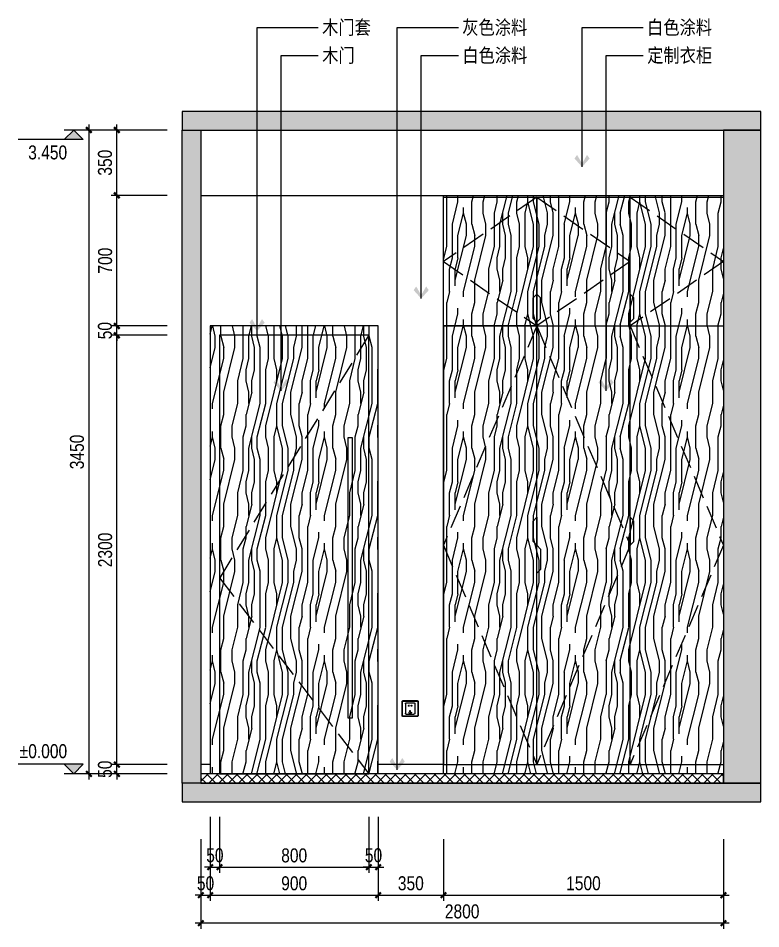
# Model space of a CAD drawing. Extents: x 468514 to 728049, y -74127 to 69080.
# Drawn here: x 578954 to 582933, y 845 to 5724 of the extents above; entities that cross this region are included whole.
import ezdxf
from ezdxf.enums import TextEntityAlignment as Align

# ---------------------------------------------------------------- set-up
doc = ezdxf.new("R2010")
doc.units = 0
doc.header["$LTSCALE"] = 500
doc.header["$MEASUREMENT"] = 0
doc.linetypes.add('DASH', pattern=[0.35, 0.25, -0.1])
doc.layers.get('Defpoints').update_dxf_attribs({"color": 229})
for name, color, linetype in [('E 立面填充', 250, 'Continuous'), ('E 立面墙体', 245, 'Continuous'), ('E 立面家具、洁具', 153, 'Continuous'), ('E 立面材料分格线', 8, 'Continuous'), ('E 立面材料类别线', 154, 'Continuous'), ('E 立面标注尺寸', 9, 'Continuous'), ('E 立面装饰完成线', 225, 'Continuous'), ('E 立面门', 107, 'Continuous')]:
    doc.layers.add(name, color=color, linetype=linetype)
doc.styles.add('PDC DIM', font='PMingLiU-ExtB.ttf', dxfattribs={"width": 0.85})
doc.styles.add('Xref-标准套房C$0$黑体', font='simhei.ttf')
doc.dimstyles.new('PDC-A2', dxfattribs={"dimscale": 0, "dimtxt": 2.5, "dimasz": 1, "dimexe": 1, "dimexo": 1, "dimgap": 0.7, "dimtad": 1, "dimdec": 0, "dimtxsty": 'PDC DIM', "dimblk": 'ARCHTICK', "dimcen": 1, "dimdle": 1, "dimclrd": 8, "dimclre": 8, "dimclrt": 9, "dimadec": 0, "dimazin": 0, "dimtfac": 1, "dimtdec": 0, "dimtix": 1, "dimtmove": 2, "dimatfit": 3, "dimldrblk": 'PDC A2 T R', "dimfxl": 10, "dimfxlon": 1, "dimarcsym": 0})

# ---------------------------------------------------------------- blocks, each defined once
blk = doc.blocks.new('ffffaasd')
at = {"linetype": 'DASH', "lineweight": -2, "ltscale": 20}
for p, q in [((69855.2, 418079.7), (69855.2, 418028.7)), ((69901.2, 418084.7), (69860.2, 418084.7)), ((69906.2, 418079.7), (69906.2, 418028.7)), ((69901.2, 418023.7), (69860.2, 418023.7))]:
    blk.add_line(p, q, dxfattribs=at)
for points in [[(69843.2, 418011.7), (69918.2, 418011.7, 0.414214), (69923.2, 418016.7), (69923.2, 418091.7, 0.414214), (69918.2, 418096.7), (69843.2, 418096.7, 0.414214), (69838.2, 418091.7), (69838.2, 418016.7, 0.414214)], [(69843.2, 418013.7), (69918.2, 418013.7, 0.414214), (69921.2, 418016.7), (69921.2, 418091.7, 0.414214), (69918.2, 418094.7), (69843.2, 418094.7, 0.414214), (69840.2, 418091.7), (69840.2, 418016.7, 0.414214)]]:
    blk.add_lwpolyline(points, format="xyb", close=True, dxfattribs=at)
for points in [[(69873.7, 418066.6), (69875.7, 418066.6), (69875.7, 418071.6), (69873.7, 418071.6)], [(69887.7, 418066.6), (69885.7, 418066.6), (69885.7, 418071.6), (69887.7, 418071.6)]]:
    blk.add_lwpolyline(points, dxfattribs=at)
for points in [[(69875.8, 418028.1), (69877.7, 418028.6), (69876.2, 418034.4), (69874.2, 418033.9)], [(69879.7, 418037.6), (69881.7, 418037.6), (69881.7, 418043.6), (69879.7, 418043.6)], [(69885.6, 418028.1), (69883.7, 418028.6), (69885.2, 418034.4), (69887.2, 418033.9)]]:
    blk.add_lwpolyline(points, close=True, dxfattribs=at)
for centre, radius, start, end in [((69860.2, 418079.7), 5, 90, 180), ((69873.9, 418069.1), 2.51, 93.6471, 266.3529), ((69887.5, 418069.1), 2.51, 273.6471, 86.3529), ((69901.2, 418079.7), 5, 0, 90), ((69860.2, 418028.7), 5, 180, 270), ((69901.2, 418028.7), 5, 270, 0)]:
    blk.add_arc(centre, radius, start, end, dxfattribs=at)
blk = doc.blocks.new('d34')
at = {"linetype": 'ByBlock', "lineweight": -2}
blk.add_blockref('ffffaasd', (0, 0), dxfattribs=at)
blk = doc.blocks.new('_ArchTick')
at = {"color": 0, "linetype": 'ByBlock', "const_width": 0.4}
blk.add_lwpolyline([(-0.5, -0.5), (0.5, 0.5)], dxfattribs=at)
blk = doc.blocks.new('*D1780')
at = {"layer": 'Defpoints', "color": 0, "transparency": 16777216}
for p in [(579482.9, 1725), (579782.9, 1725), (579782.9, 1675)]:
    blk.add_point(p, dxfattribs=at)
at = {"layer": 'E 立面标注尺寸', "color": 8, "lineweight": -2, "transparency": 16777216}
for p, q in [((579752.9, 1725), (579452.9, 1725)), ((579482.9, 1725), (579482.9, 1755)), ((579482.9, 1675), (579482.9, 1725)), ((579752.9, 1675), (579452.9, 1675)), ((579482.9, 1675), (579482.9, 1645))]:
    blk.add_line(p, q, dxfattribs=at)
at = {"layer": 'E 立面标注尺寸', "color": 8, "lineweight": -2, "transparency": 16777216, "xscale": 30.00000447440561, "yscale": 30.00000447440561, "zscale": 30.00000447440561}
for p, rotation in [((579482.9, 1725), 270), ((579482.9, 1675), 90)]:
    blk.add_blockref('_ArchTick', p, dxfattribs=dict(at, rotation=rotation))
at = {"layer": 'E 立面标注尺寸', "color": 9, "transparency": 16777216, "insert": (579419.4, 1700), "char_height": 75, "attachment_point": 5, "rotation": 90, "style": 'PDC DIM'}
blk.add_mtext('50', dxfattribs=at)
blk = doc.blocks.new('PDC A2 T R')
at = {"color": 0, "linetype": 'ByBlock'}
blk.add_line((0, 0), (-2, 0), dxfattribs=at)
for points in [[(-2.15, 0.89), (-1.49, 1.35), (-0.6, 0), (0, 0)], [(-2.15, -0.89), (-1.49, -1.35), (-0.6, 0), (0, 0)]]:
    blk.add_solid(points, dxfattribs=at)
blk = doc.blocks.new('*D1781')
at = {"layer": 'Defpoints', "color": 0, "transparency": 16777216}
for p in [(579482.9, 4025), (579782.9, 4025), (579782.9, 1725)]:
    blk.add_point(p, dxfattribs=at)
at = {"layer": 'E 立面标注尺寸', "color": 8, "lineweight": -2, "transparency": 16777216}
for p, q in [((579482.9, 1695), (579482.9, 4055)), ((579752.9, 4025), (579452.9, 4025)), ((579752.9, 1725), (579452.9, 1725))]:
    blk.add_line(p, q, dxfattribs=at)
at = {"layer": 'E 立面标注尺寸', "color": 8, "lineweight": -2, "transparency": 16777216, "xscale": 30.00000447440561, "yscale": 30.00000447440561, "zscale": 30.00000447440561}
for p, rotation in [((579482.9, 4025), 90), ((579482.9, 1725), 270)]:
    blk.add_blockref('_ArchTick', p, dxfattribs=dict(at, rotation=rotation))
at = {"layer": 'E 立面标注尺寸', "color": 9, "transparency": 16777216, "insert": (579420.2, 2875), "char_height": 75, "attachment_point": 5, "rotation": 90, "style": 'PDC DIM'}
blk.add_mtext('2300', dxfattribs=at)
blk = doc.blocks.new('*D1782')
at = {"layer": 'Defpoints', "color": 0, "transparency": 16777216}
for p in [(579482.9, 4075), (579782.9, 4075), (579782.9, 4025)]:
    blk.add_point(p, dxfattribs=at)
at = {"layer": 'E 立面标注尺寸', "color": 8, "lineweight": -2, "transparency": 16777216}
for p, q in [((579482.9, 4075), (579482.9, 4105)), ((579752.9, 4075), (579452.9, 4075)), ((579482.9, 4025), (579482.9, 4075)), ((579752.9, 4025), (579452.9, 4025)), ((579482.9, 4025), (579482.9, 3995))]:
    blk.add_line(p, q, dxfattribs=at)
at = {"layer": 'E 立面标注尺寸', "color": 8, "lineweight": -2, "transparency": 16777216, "xscale": 30.00000447440561, "yscale": 30.00000447440561, "zscale": 30.00000447440561}
for p, rotation in [((579482.9, 4075), 270), ((579482.9, 4025), 90)]:
    blk.add_blockref('_ArchTick', p, dxfattribs=dict(at, rotation=rotation))
at = {"layer": 'E 立面标注尺寸', "color": 9, "transparency": 16777216, "insert": (579419.4, 4050), "char_height": 75, "attachment_point": 5, "rotation": 90, "style": 'PDC DIM'}
blk.add_mtext('50', dxfattribs=at)
blk = doc.blocks.new('*D1783')
at = {"layer": 'Defpoints', "color": 0, "transparency": 16777216}
for p in [(579482.9, 4775), (579782.9, 4775), (579782.9, 4075)]:
    blk.add_point(p, dxfattribs=at)
at = {"layer": 'E 立面标注尺寸', "color": 8, "lineweight": -2, "transparency": 16777216}
for p, q in [((579482.9, 4045), (579482.9, 4805)), ((579752.9, 4775), (579452.9, 4775)), ((579752.9, 4075), (579452.9, 4075))]:
    blk.add_line(p, q, dxfattribs=at)
at = {"layer": 'E 立面标注尺寸', "color": 8, "lineweight": -2, "transparency": 16777216, "xscale": 30.00000447440561, "yscale": 30.00000447440561, "zscale": 30.00000447440561}
for p, rotation in [((579482.9, 4775), 90), ((579482.9, 4075), 270)]:
    blk.add_blockref('_ArchTick', p, dxfattribs=dict(at, rotation=rotation))
at = {"layer": 'E 立面标注尺寸', "color": 9, "transparency": 16777216, "insert": (579420.2, 4425), "char_height": 75, "attachment_point": 5, "rotation": 90, "style": 'PDC DIM'}
blk.add_mtext('700', dxfattribs=at)
blk = doc.blocks.new('*D1784')
at = {"layer": 'Defpoints', "color": 0, "transparency": 16777216}
for p in [(579482.9, 5125), (579782.9, 5125), (579782.9, 4775)]:
    blk.add_point(p, dxfattribs=at)
at = {"layer": 'E 立面标注尺寸', "color": 8, "lineweight": -2, "transparency": 16777216}
for p, q in [((579752.9, 5125), (579452.9, 5125)), ((579482.9, 4745), (579482.9, 5155)), ((579752.9, 4775), (579452.9, 4775))]:
    blk.add_line(p, q, dxfattribs=at)
at = {"layer": 'E 立面标注尺寸', "color": 8, "lineweight": -2, "transparency": 16777216, "xscale": 30.00000447440561, "yscale": 30.00000447440561, "zscale": 30.00000447440561}
for p, rotation in [((579482.9, 5125), 90), ((579482.9, 4775), 270)]:
    blk.add_blockref('_ArchTick', p, dxfattribs=dict(at, rotation=rotation))
at = {"layer": 'E 立面标注尺寸', "color": 9, "transparency": 16777216, "insert": (579419.4, 4950), "char_height": 75, "attachment_point": 5, "rotation": 90, "style": 'PDC DIM'}
blk.add_mtext('350', dxfattribs=at)
blk = doc.blocks.new('*D1785')
at = {"layer": 'Defpoints', "color": 0, "transparency": 16777216}
for p in [(579782.9, 5125), (579332.9, 1675), (579782.9, 1675)]:
    blk.add_point(p, dxfattribs=at)
at = {"layer": 'E 立面标注尺寸', "color": 8, "lineweight": -2, "transparency": 16777216}
for p, q in [((579632.9, 5125), (579302.9, 5125)), ((579332.9, 5155), (579332.9, 1645)), ((579632.9, 1675), (579302.9, 1675))]:
    blk.add_line(p, q, dxfattribs=at)
at = {"layer": 'E 立面标注尺寸', "color": 8, "lineweight": -2, "transparency": 16777216, "xscale": 30.00000447440561, "yscale": 30.00000447440561, "zscale": 30.00000447440561}
for p, rotation in [((579332.9, 5125), 90), ((579332.9, 1675), 270)]:
    blk.add_blockref('_ArchTick', p, dxfattribs=dict(at, rotation=rotation))
at = {"layer": 'E 立面标注尺寸', "color": 9, "transparency": 16777216, "insert": (579269.4, 3400), "char_height": 75, "attachment_point": 5, "rotation": 90, "style": 'PDC DIM'}
blk.add_mtext('3450', dxfattribs=at)
blk = doc.blocks.new('*D1794')
at = {"layer": 'Defpoints', "color": 0, "transparency": 16777216}
for p in [(579982.9, 1475), (580032.9, 1475), (580032.9, 1175)]:
    blk.add_point(p, dxfattribs=at)
at = {"layer": 'E 立面标注尺寸', "color": 8, "lineweight": -2, "transparency": 16777216}
for p, q in [((579982.9, 1445), (579982.9, 1145)), ((580032.9, 1445), (580032.9, 1145)), ((579982.9, 1175), (579952.9, 1175)), ((579982.9, 1175), (580032.9, 1175)), ((580032.9, 1175), (580062.9, 1175))]:
    blk.add_line(p, q, dxfattribs=at)
at = {"layer": 'E 立面标注尺寸', "color": 8, "lineweight": -2, "transparency": 16777216, "xscale": 30.00000447440561, "yscale": 30.00000447440561, "zscale": 30.00000447440561}
blk.add_blockref('_ArchTick', (579982.9, 1175), dxfattribs=at)
at = {"layer": 'E 立面标注尺寸', "color": 8, "lineweight": -2, "transparency": 16777216, "xscale": 30.00000447440561, "yscale": 30.00000447440561, "zscale": 30.00000447440561, "rotation": 180}
blk.add_blockref('_ArchTick', (580032.9, 1175), dxfattribs=at)
at = {"layer": 'E 立面标注尺寸', "color": 9, "transparency": 16777216, "insert": (580007.9, 1238.5), "char_height": 75, "attachment_point": 5, "style": 'PDC DIM'}
blk.add_mtext('50', dxfattribs=at)
blk = doc.blocks.new('*D1795')
at = {"layer": 'Defpoints', "color": 0, "transparency": 16777216}
for p in [(580032.9, 1475), (580832.9, 1475), (580832.9, 1175)]:
    blk.add_point(p, dxfattribs=at)
at = {"layer": 'E 立面标注尺寸', "color": 8, "lineweight": -2, "transparency": 16777216}
for p, q in [((580032.9, 1445), (580032.9, 1145)), ((580832.9, 1445), (580832.9, 1145)), ((580002.9, 1175), (580862.9, 1175))]:
    blk.add_line(p, q, dxfattribs=at)
at = {"layer": 'E 立面标注尺寸', "color": 8, "lineweight": -2, "transparency": 16777216, "xscale": 30.00000447440561, "yscale": 30.00000447440561, "zscale": 30.00000447440561, "rotation": 180}
blk.add_blockref('_ArchTick', (580032.9, 1175), dxfattribs=at)
at = {"layer": 'E 立面标注尺寸', "color": 8, "lineweight": -2, "transparency": 16777216, "xscale": 30.00000447440561, "yscale": 30.00000447440561, "zscale": 30.00000447440561}
blk.add_blockref('_ArchTick', (580832.9, 1175), dxfattribs=at)
at = {"layer": 'E 立面标注尺寸', "color": 9, "transparency": 16777216, "insert": (580432.9, 1237.8), "char_height": 75, "attachment_point": 5, "style": 'PDC DIM'}
blk.add_mtext('800', dxfattribs=at)
blk = doc.blocks.new('*D1796')
at = {"layer": 'Defpoints', "color": 0, "transparency": 16777216}
for p in [(580832.9, 1475), (580882.9, 1475), (580882.9, 1175)]:
    blk.add_point(p, dxfattribs=at)
at = {"layer": 'E 立面标注尺寸', "color": 8, "lineweight": -2, "transparency": 16777216}
for p, q in [((580832.9, 1445), (580832.9, 1145)), ((580882.9, 1445), (580882.9, 1145)), ((580832.9, 1175), (580802.9, 1175)), ((580832.9, 1175), (580882.9, 1175)), ((580882.9, 1175), (580912.9, 1175))]:
    blk.add_line(p, q, dxfattribs=at)
at = {"layer": 'E 立面标注尺寸', "color": 8, "lineweight": -2, "transparency": 16777216, "xscale": 30.00000447440561, "yscale": 30.00000447440561, "zscale": 30.00000447440561}
blk.add_blockref('_ArchTick', (580832.9, 1175), dxfattribs=at)
at = {"layer": 'E 立面标注尺寸', "color": 8, "lineweight": -2, "transparency": 16777216, "xscale": 30.00000447440561, "yscale": 30.00000447440561, "zscale": 30.00000447440561, "rotation": 180}
blk.add_blockref('_ArchTick', (580882.9, 1175), dxfattribs=at)
at = {"layer": 'E 立面标注尺寸', "color": 9, "transparency": 16777216, "insert": (580857.9, 1238.5), "char_height": 75, "attachment_point": 5, "style": 'PDC DIM'}
blk.add_mtext('50', dxfattribs=at)
blk = doc.blocks.new('*D1797')
at = {"layer": 'Defpoints', "color": 0, "transparency": 16777216}
for p in [(579932.9, 1475), (579982.9, 1475), (579982.9, 1025)]:
    blk.add_point(p, dxfattribs=at)
at = {"layer": 'E 立面标注尺寸', "color": 8, "lineweight": -2, "transparency": 16777216}
for p, q in [((579932.9, 1325), (579932.9, 995)), ((579982.9, 1325), (579982.9, 995)), ((579932.9, 1025), (579902.9, 1025)), ((579932.9, 1025), (579982.9, 1025)), ((579982.9, 1025), (580012.9, 1025))]:
    blk.add_line(p, q, dxfattribs=at)
at = {"layer": 'E 立面标注尺寸', "color": 8, "lineweight": -2, "transparency": 16777216, "xscale": 30.00000447440561, "yscale": 30.00000447440561, "zscale": 30.00000447440561}
blk.add_blockref('_ArchTick', (579932.9, 1025), dxfattribs=at)
at = {"layer": 'E 立面标注尺寸', "color": 8, "lineweight": -2, "transparency": 16777216, "xscale": 30.00000447440561, "yscale": 30.00000447440561, "zscale": 30.00000447440561, "rotation": 180}
blk.add_blockref('_ArchTick', (579982.9, 1025), dxfattribs=at)
at = {"layer": 'E 立面标注尺寸', "color": 9, "transparency": 16777216, "insert": (579957.9, 1088.5), "char_height": 75, "attachment_point": 5, "style": 'PDC DIM'}
blk.add_mtext('50', dxfattribs=at)
blk = doc.blocks.new('*D1798')
at = {"layer": 'Defpoints', "color": 0, "transparency": 16777216}
for p in [(579982.9, 1475), (580882.9, 1475), (580882.9, 1025)]:
    blk.add_point(p, dxfattribs=at)
at = {"layer": 'E 立面标注尺寸', "color": 8, "lineweight": -2, "transparency": 16777216}
for p, q in [((579982.9, 1325), (579982.9, 995)), ((580882.9, 1325), (580882.9, 995)), ((579952.9, 1025), (580912.9, 1025))]:
    blk.add_line(p, q, dxfattribs=at)
at = {"layer": 'E 立面标注尺寸', "color": 8, "lineweight": -2, "transparency": 16777216, "xscale": 30.00000447440561, "yscale": 30.00000447440561, "zscale": 30.00000447440561, "rotation": 180}
blk.add_blockref('_ArchTick', (579982.9, 1025), dxfattribs=at)
at = {"layer": 'E 立面标注尺寸', "color": 8, "lineweight": -2, "transparency": 16777216, "xscale": 30.00000447440561, "yscale": 30.00000447440561, "zscale": 30.00000447440561}
blk.add_blockref('_ArchTick', (580882.9, 1025), dxfattribs=at)
at = {"layer": 'E 立面标注尺寸', "color": 9, "transparency": 16777216, "insert": (580432.9, 1088.2), "char_height": 75, "attachment_point": 5, "style": 'PDC DIM'}
blk.add_mtext('900', dxfattribs=at)
blk = doc.blocks.new('*D1799')
at = {"layer": 'Defpoints', "color": 0, "transparency": 16777216}
for p in [(580882.9, 1475), (581232.9, 1475), (581232.9, 1025)]:
    blk.add_point(p, dxfattribs=at)
at = {"layer": 'E 立面标注尺寸', "color": 8, "lineweight": -2, "transparency": 16777216}
for p, q in [((580882.9, 1325), (580882.9, 995)), ((581232.9, 1325), (581232.9, 995)), ((580852.9, 1025), (581262.9, 1025))]:
    blk.add_line(p, q, dxfattribs=at)
at = {"layer": 'E 立面标注尺寸', "color": 8, "lineweight": -2, "transparency": 16777216, "xscale": 30.00000447440561, "yscale": 30.00000447440561, "zscale": 30.00000447440561, "rotation": 180}
blk.add_blockref('_ArchTick', (580882.9, 1025), dxfattribs=at)
at = {"layer": 'E 立面标注尺寸', "color": 8, "lineweight": -2, "transparency": 16777216, "xscale": 30.00000447440561, "yscale": 30.00000447440561, "zscale": 30.00000447440561}
blk.add_blockref('_ArchTick', (581232.9, 1025), dxfattribs=at)
at = {"layer": 'E 立面标注尺寸', "color": 9, "transparency": 16777216, "insert": (581057.9, 1088.5), "char_height": 75, "attachment_point": 5, "style": 'PDC DIM'}
blk.add_mtext('350', dxfattribs=at)
blk = doc.blocks.new('*D1800')
at = {"layer": 'Defpoints', "color": 0, "transparency": 16777216}
for p in [(581232.9, 1475), (582732.9, 1475), (582732.9, 1025)]:
    blk.add_point(p, dxfattribs=at)
at = {"layer": 'E 立面标注尺寸', "color": 8, "lineweight": -2, "transparency": 16777216}
for p, q in [((581232.9, 1325), (581232.9, 995)), ((582732.9, 1325), (582732.9, 995)), ((581202.9, 1025), (582762.9, 1025))]:
    blk.add_line(p, q, dxfattribs=at)
at = {"layer": 'E 立面标注尺寸', "color": 8, "lineweight": -2, "transparency": 16777216, "xscale": 30.00000447440561, "yscale": 30.00000447440561, "zscale": 30.00000447440561, "rotation": 180}
blk.add_blockref('_ArchTick', (581232.9, 1025), dxfattribs=at)
at = {"layer": 'E 立面标注尺寸', "color": 8, "lineweight": -2, "transparency": 16777216, "xscale": 30.00000447440561, "yscale": 30.00000447440561, "zscale": 30.00000447440561}
blk.add_blockref('_ArchTick', (582732.9, 1025), dxfattribs=at)
at = {"layer": 'E 立面标注尺寸', "color": 9, "transparency": 16777216, "insert": (581982.9, 1088.5), "char_height": 75, "attachment_point": 5, "style": 'PDC DIM'}
blk.add_mtext('1500', dxfattribs=at)
blk = doc.blocks.new('*D1801')
at = {"layer": 'Defpoints', "color": 0, "transparency": 16777216}
for p in [(579932.9, 1475), (582732.9, 1475), (579932.9, 875)]:
    blk.add_point(p, dxfattribs=at)
at = {"layer": 'E 立面标注尺寸', "color": 8, "lineweight": -2, "transparency": 16777216}
for p, q in [((579932.9, 1175), (579932.9, 845)), ((582732.9, 1175), (582732.9, 845)), ((582762.9, 875), (579902.9, 875))]:
    blk.add_line(p, q, dxfattribs=at)
at = {"layer": 'E 立面标注尺寸', "color": 8, "lineweight": -2, "transparency": 16777216, "xscale": 30.00000447440561, "yscale": 30.00000447440561, "zscale": 30.00000447440561, "rotation": 180}
blk.add_blockref('_ArchTick', (579932.9, 875), dxfattribs=at)
at = {"layer": 'E 立面标注尺寸', "color": 8, "lineweight": -2, "transparency": 16777216, "xscale": 30.00000447440561, "yscale": 30.00000447440561, "zscale": 30.00000447440561}
blk.add_blockref('_ArchTick', (582732.9, 875), dxfattribs=at)
at = {"layer": 'E 立面标注尺寸', "color": 9, "transparency": 16777216, "insert": (581332.9, 937.8), "char_height": 75, "attachment_point": 5, "style": 'PDC DIM'}
blk.add_mtext('2800', dxfattribs=at)
blk = doc.blocks.new('A$C37DB5113')
blk.add_hatch(color=256).paths.add_polyline_path([(150, 75), (75, 0), (0, 75)])
for p, q in [((0, 75), (510, 75)), ((0, 75), (75, 0)), ((150, 75), (75, 0)), ((0, 0), (150, 0))]:
    blk.add_line(p, q)
blk.add_lwpolyline([(150, 75), (75, 0), (0, 75), (150, 75)])
at = {"style": 'Xref-标准套房C$0$黑体', "width": 0.8}
blk.add_attdef('%%P0.000', text='', height=105, dxfattribs=at).set_placement((510, 75), align=Align.BOTTOM_RIGHT)

msp = doc.modelspace()

# ---------------------------------------------------------------- hatches: boundary and pattern name
at = {"layer": 'E 立面填充'}
h = msp.add_hatch(dxfattribs=at)
h.set_pattern_fill('木纹5', color=256, scale=150, angle=90, pattern_type=2)
h.set_pattern_definition([(90, (0, 0), (-600, 4e-14), [120, -180, 60, -240]), (90, (-15, 420), (-600, 4e-14), [120, -480]), (90, (-45, 360), (-600, 4e-14), [60, -540]), (90, (-60, 30), (-600, 4e-14), [30, -420, 30, -120]), (90, (-90, 240), (-600, 4e-14), [120, -180, 30, -270]), (90, (-105, 90), (-600, 4e-14), [90, -510]), (90, (-120, 240), (-600, 4e-14), [180, -420]), (90, (-135, 60), (-600, 4e-14), [120, -480]), (90, (-150, 300), (-600, 4e-14), [300, -300]), (90, (-180, 120), (-600, 4e-14), [60, -180, 120, -240]), (90, (-195, 540), (-600, 4e-14), [120, -480]), (90, (-210, 420), (-600, 4e-14), [60, -540]), (90, (-225, 300), (-600, 4e-14), [60, -540]), (90, (-240, 1e-14), (-600, 4e-14), [120, -480]), (90, (-255, 300), (-600, 4e-14), [120, -480]), (90, (-285, 300), (-600, 4e-14), [120, -120, 120, -240]), (90, (-315, 180), (-600, 4e-14), [60, -300, 120, -120]), (90, (-330, 300), (-600, 4e-14), [180, -420]), (90, (-360, 300), (-600, 4e-14), [120, -480]), (90, (-375, 60), (-600, 4e-14), [180, -240, 60, -120]), (90, (-405, 60), (-600, 4e-14), [300, -300]), (90, (-420, 420), (-600, 4e-14), [60, -540]), (90, (-435, 240), (-600, 4e-14), [120, -480]), (90, (-450, 120), (-600, 4e-14), [60, -240, 60, -240]), (90, (-465, 60), (-600, 4e-14), [60, -180, 120, -240]), (90, (-480, 180), (-600, 4e-14), [60, -300, 60, -180]), (90, (-495, 300), (-600, 4e-14), [180, -420]), (90, (-525, 60), (-600, 4e-14), [120, -480]), (90, (-540, 360), (-600, 4e-14), [60, -540]), (90, (-555, 480), (-600, 4e-14), [60, -540]), (104.036243, (-45, 420), (2e-08, 600), [61.8, -2412.0633]), (104.036243, (-180, 480), (2e-08, 600), [61.8, -2412.0633]), (104.036243, (-540, 420), (2e-08, 600), [61.8, -2412.0633]), (104.036243, (-315, 240), (2e-08, 600), [61.8, -2412.0633]), (104.036243, (-405, 360), (2e-08, 600), [61.8, -2412.0633]), (104.036243, (-360, 420), (2e-08, 600), [61.8, -2412.0633]), (104.036243, (-465, 120), (2e-08, 600), [61.8, -2412.0633]), (104.036243, (-435, 360), (2e-08, 600), [61.8, -2412.0633]), (104.036243, (-210, 480), (2e-08, 600), [123.6, -2350.2633]), (104.036243, (-255, 420), (2e-08, 600), [123.6, -2350.2633]), (104.036243, (-285, 420), (2e-08, 600), [123.6, -2350.2633]), (255.963757, (-90, 240), (2e-08, -600), [61.8, -123.6, 61.8, -2226.66332]), (255.963757, (-180, 120), (2e-08, -600), [61.8, -2412.0633]), (255.963757, (-450, 120), (2e-08, -600), [123.6, -2350.2633]), (284.036243, (-15, 420), (-2e-08, -600), [61.8, -2412.0633]), (75.963757, (-15, 540), (-2e-08, 600), [61.8, -2412.0633]), (75.963757, (-225, 360), (-2e-08, 600), [61.8, -2412.0633]), (75.963757, (-330, 480), (-2e-08, 600), [61.8, -2412.0633]), (75.963757, (-375, 240), (-2e-08, 600), [61.8, -2412.0633]), (75.963757, (-450, 180), (-2e-08, 600), [61.8, -2412.0633]), (75.963757, (-480, 240), (-2e-08, 600), [61.8, -2412.0633]), (75.963757, (-375, 240), (-2e-08, 600), [61.8, -2412.0633]), (75.963757, (-465, 420), (-2e-08, 600), [247.2, -2226.6633]), (75.963757, (-60, 60), (-2e-08, 600), [247.2, -2226.6633]), (75.963757, (-105, 120), (-2e-08, 600), [247.2, -2226.6633]), (75.963757, (-135, 180), (-2e-08, 600), [61.8, -123.6, 123.6, -2164.86332]), (75.963757, (-180, 180), (-2e-08, 600), [123.6, -123.6, 123.6, -2103.06332]), (75.963757, (-240, 120), (-2e-08, 600), [247.2, -2226.6633]), (75.963757, (-285, 60), (-2e-08, 600), [247.2, -2226.6633]), (75.963757, (-315, 60), (-2e-08, 600), [247.2, -2226.6633]), (75.963757, (-495, 480), (-2e-08, 600), [61.8, -2412.0633]), (75.963768, (-555, 540), (-0.000115, 600), [123.6, -2350.2633]), (75.963768, (-525, 180), (-0.000115, 600), [123.6, -2350.2633]), (75.963758, (7e-15, 120), (-1e-05, 600), [247.2, -2226.6633]), (75.963758, (-420, 480), (-1e-05, 600), [185.4, -2288.4633]), (75.963758, (-375, 540), (-1e-05, 600), [370.8, -2103.0633])])
h.paths.add_polyline_path([(581232.9, 1675), (582732.9, 1675), (582732.9, 4775), (581232.9, 4775)])
h = msp.add_hatch(dxfattribs=at)
h.set_pattern_fill('木纹5', color=256, scale=150, angle=90, pattern_type=2)
h.set_pattern_definition([(90, (71254.97, 0), (-600, 4e-14), [120, -180, 60, -240]), (90, (71239.97, 420), (-600, 4e-14), [120, -480]), (90, (71209.97, 360), (-600, 4e-14), [60, -540]), (90, (71194.97, 30), (-600, 4e-14), [30, -420, 30, -120]), (90, (71164.97, 240), (-600, 4e-14), [120, -180, 30, -270]), (90, (71149.97, 90), (-600, 4e-14), [90, -510]), (90, (71134.97, 240), (-600, 4e-14), [180, -420]), (90, (71119.97, 60), (-600, 4e-14), [120, -480]), (90, (71104.97, 300), (-600, 4e-14), [300, -300]), (90, (71074.97, 120), (-600, 4e-14), [60, -180, 120, -240]), (90, (71059.97, 540), (-600, 4e-14), [120, -480]), (90, (71044.97, 420), (-600, 4e-14), [60, -540]), (90, (71029.97, 300), (-600, 4e-14), [60, -540]), (90, (71014.97, 1e-14), (-600, 4e-14), [120, -480]), (90, (70999.97, 300), (-600, 4e-14), [120, -480]), (90, (70969.97, 300), (-600, 4e-14), [120, -120, 120, -240]), (90, (70939.97, 180), (-600, 4e-14), [60, -300, 120, -120]), (90, (70924.97, 300), (-600, 4e-14), [180, -420]), (90, (70894.97, 300), (-600, 4e-14), [120, -480]), (90, (70879.97, 60), (-600, 4e-14), [180, -240, 60, -120]), (90, (70849.97, 60), (-600, 4e-14), [300, -300]), (90, (70834.97, 420), (-600, 4e-14), [60, -540]), (90, (70819.97, 240), (-600, 4e-14), [120, -480]), (90, (70804.97, 120), (-600, 4e-14), [60, -240, 60, -240]), (90, (70789.97, 60), (-600, 4e-14), [60, -180, 120, -240]), (90, (70774.97, 180), (-600, 4e-14), [60, -300, 60, -180]), (90, (70759.97, 300), (-600, 4e-14), [180, -420]), (90, (70729.97, 60), (-600, 4e-14), [120, -480]), (90, (70714.97, 360), (-600, 4e-14), [60, -540]), (90, (70699.97, 480), (-600, 4e-14), [60, -540]), (104.036243, (71209.97, 420), (2e-08, 600), [61.8, -2412.0633]), (104.036243, (71074.97, 480), (2e-08, 600), [61.8, -2412.0633]), (104.036243, (70714.97, 420), (2e-08, 600), [61.8, -2412.0633]), (104.036243, (70939.97, 240), (2e-08, 600), [61.8, -2412.0633]), (104.036243, (70849.97, 360), (2e-08, 600), [61.8, -2412.0633]), (104.036243, (70894.97, 420), (2e-08, 600), [61.8, -2412.0633]), (104.036243, (70789.97, 120), (2e-08, 600), [61.8, -2412.0633]), (104.036243, (70819.97, 360), (2e-08, 600), [61.8, -2412.0633]), (104.036243, (71044.97, 480), (2e-08, 600), [123.6, -2350.2633]), (104.036243, (70999.97, 420), (2e-08, 600), [123.6, -2350.2633]), (104.036243, (70969.97, 420), (2e-08, 600), [123.6, -2350.2633]), (255.963757, (71164.97, 240), (2e-08, -600), [61.8, -123.6, 61.8, -2226.6633]), (255.963757, (71074.97, 120), (2e-08, -600), [61.8, -2412.0633]), (255.963757, (70804.97, 120), (2e-08, -600), [123.6, -2350.2633]), (284.036243, (71239.97, 420), (-2e-08, -600), [61.8, -2412.0633]), (75.963757, (71239.97, 540), (-2e-08, 600), [61.8, -2412.0633]), (75.963757, (71029.97, 360), (-2e-08, 600), [61.8, -2412.0633]), (75.963757, (70924.97, 480), (-2e-08, 600), [61.8, -2412.0633]), (75.963757, (70879.97, 240), (-2e-08, 600), [61.8, -2412.0633]), (75.963757, (70804.97, 180), (-2e-08, 600), [61.8, -2412.0633]), (75.963757, (70774.97, 240), (-2e-08, 600), [61.8, -2412.0633]), (75.963757, (70879.97, 240), (-2e-08, 600), [61.8, -2412.0633]), (75.963757, (70789.97, 420), (-2e-08, 600), [247.2, -2226.6633]), (75.963757, (71194.97, 60), (-2e-08, 600), [247.2, -2226.6633]), (75.963757, (71149.97, 120), (-2e-08, 600), [247.2, -2226.6633]), (75.963757, (71119.97, 180), (-2e-08, 600), [61.8, -123.6, 123.6, -2164.8633]), (75.963757, (71074.97, 180), (-2e-08, 600), [123.6, -123.6, 123.6, -2103.0633]), (75.963757, (71014.97, 120), (-2e-08, 600), [247.2, -2226.6633]), (75.963757, (70969.97, 60), (-2e-08, 600), [247.2, -2226.6633]), (75.963757, (70939.97, 60), (-2e-08, 600), [247.2, -2226.6633]), (75.963757, (70759.97, 480), (-2e-08, 600), [61.8, -2412.0633]), (75.963768, (70699.97, 540), (-0.000115, 600), [123.6, -2350.2633]), (75.963768, (70729.97, 180), (-0.000115, 600), [123.6, -2350.2633]), (75.963758, (71254.97, 120), (-1e-05, 600), [247.2, -2226.6633]), (75.963758, (70834.97, 480), (-1e-05, 600), [185.4, -2288.4633]), (75.963758, (70879.97, 540), (-1e-05, 600), [370.8, -2103.0633])])
h.paths.add_polyline_path([(580882.9, 4075), (579982.9, 4075), (579982.9, 1675), (580882.9, 1675)])
at = {"layer": 'E 立面墙体'}
h = msp.add_hatch(color=250, dxfattribs=at)
h.dxf.hatch_style = 1
h.paths.add_polyline_path([(582932.9, 5225), (579832.9, 5225), (579832.9, 5125), (582932.9, 5125)])
h = msp.add_hatch(dxfattribs=at)
h.set_pattern_fill('钢筋混凝土', color=250, scale=10, pattern_type=2)
h.set_pattern_definition([(45, (81138.943, 0), (-35.355339, 35.355339), []), (50, (81138.943, 0), (71.726018, -6.2752135), [7.5, -82.5]), (355, (81138.94, 0), (-13.875133, 75.219213), [6, -66]), (100.4514, (81144.92, -0.52), (57.850938, 68.943954), [6.374019, -70.114211]), (46.1842, (81138.94, 20), (106.724105, -16.551901), [11.25, -123.75]), (96.6356, (81147.84, 18.62), (93.46627, 97.411787), [9.561029, -105.1713]), (351.1842, (81138.94, 20), (93.466195, 97.41186), [9, -99]), (21, (81148.943, 15), (59.690705, -40.261889), [7.5, -82.5]), (326, (81148.94, 15), (24.331533, 72.515005), [6, -66]), (71.4514, (81153.92, 11.645), (84.022263, 32.25305), [6.374019, -70.114211]), (37.5, (81138.943, 0), (1.2159855, 33.2893854), [0.5, -65.2, 0.5, -67, 0.5, -66.25]), (7.5, (81138.943, 0), (26.3069537, 39.4411712), [0.5, -38.2, 0.5, -63.7, 0.5, -25.25]), (327.5, (81116.643, 0), (53.3822436, -2.2554872), [0.5, -25, 0.5, -78, 0.5, -103.5]), (317.5, (81106.643, 0), (58.318617, 10.0104982), [0.5, -32.5, 0.5, -51.8, 0.5, -73.5])])
h.paths.add_polyline_path([(579932.9, 1625), (579832.9, 1625), (579832.9, 5125), (579932.9, 5125)])
h = msp.add_hatch(dxfattribs=at)
h.set_pattern_fill('钢筋混凝土', color=250, scale=10, pattern_type=2)
h.set_pattern_definition([(45, (85938.943, 0), (-35.355339, 35.355339), []), (50, (85938.943, 0), (71.726018, -6.2752135), [7.5, -82.5]), (355, (85938.94, 0), (-13.875133, 75.219213), [6, -66]), (100.4514, (85944.92, -0.52), (57.850938, 68.943954), [6.374019, -70.114211]), (46.1842, (85938.94, 20), (106.724105, -16.551901), [11.25, -123.75]), (96.6356, (85947.84, 18.62), (93.46627, 97.411787), [9.56103, -105.1713]), (351.1842, (85938.94, 20), (93.466195, 97.41186), [9, -99]), (21, (85948.943, 15), (59.690705, -40.261889), [7.5, -82.5]), (326, (85948.94, 15), (24.331533, 72.515005), [6, -66]), (71.4514, (85953.92, 11.645), (84.022263, 32.25305), [6.374019, -70.114211]), (37.5, (85938.943, 0), (1.2159855, 33.2893854), [0.5, -65.2, 0.5, -67, 0.5, -66.25]), (7.5, (85938.943, 0), (26.3069537, 39.4411712), [0.5, -38.2, 0.5, -63.7, 0.5, -25.25]), (327.5, (85916.643, 0), (53.3822436, -2.2554872), [0.5, -25, 0.5, -78, 0.5, -103.5]), (317.5, (85906.643, 0), (58.318617, 10.0104982), [0.5, -32.5, 0.5, -51.8, 0.5, -73.5])])
h.paths.add_polyline_path([(582732.9, 1625), (582932.9, 1625), (582932.9, 5125), (582732.9, 5125)])
h = msp.add_hatch(dxfattribs=at)
h.set_pattern_fill('ANSI37', color=250, scale=300)
h.set_pattern_definition([(45, (85938.943, 0), (-26.5165043, 26.5165043), []), (135, (85938.943, 0), (-26.5165043, -26.5165043), [])])
h.paths.add_polyline_path([(582732.9, 1675), (579932.9, 1675), (579932.9, 1625), (582732.9, 1625)])
h = msp.add_hatch(color=250, dxfattribs=at)
h.dxf.hatch_style = 1
h.paths.add_polyline_path([(579832.9, 1525), (582932.9, 1525), (582932.9, 1625), (579832.9, 1625)])

# ---------------------------------------------------------------- linework, layer by layer
for points in [[(582932.9, 5225), (579832.9, 5225), (579832.9, 5125), (582932.9, 5125)], [(579932.9, 1625), (579832.9, 1625), (579832.9, 5125), (579932.9, 5125)], [(582732.9, 1625), (582932.9, 1625), (582932.9, 5125), (582732.9, 5125)], [(579832.9, 1525), (582932.9, 1525), (582932.9, 1625), (579832.9, 1625)]]:
    msp.add_lwpolyline(points, close=True, dxfattribs=at)
at = {"layer": 'E 立面家具、洁具'}
for points in [[(579982.9, 1725), (579932.9, 1725)], [(581232.9, 1725), (580882.9, 1725)]]:
    msp.add_lwpolyline(points, dxfattribs=at)
at = {"layer": 'E 立面材料分格线', "linetype": 'DASH'}
for points in [[(581732.9, 4765), (581232.9, 4420), (581732.9, 4075), (581232.9, 2900), (581732.9, 1725)], [(581732.9, 4765), (582232.9, 4420), (581732.9, 4075), (582232.9, 2900), (581732.9, 1725)], [(582232.9, 4765), (582732.9, 4420), (582232.9, 4075), (582732.9, 2900), (582232.9, 1725)], [(580832.9, 4025), (580032.9, 2725), (580832.9, 1675)]]:
    msp.add_lwpolyline(points, dxfattribs=at)
at = {"layer": 'E 立面材料类别线'}
for p, q in [((579932.9, 4775), (582732.9, 4775)), ((581232.9, 1675), (581232.9, 4775)), ((581232.9, 4765), (582732.9, 4765)), ((581732.9, 1725), (581732.9, 4765)), ((582232.9, 1725), (582232.9, 4765)), ((581232.9, 4075), (582732.9, 4075)), ((581232.9, 1725), (582732.9, 1725))]:
    msp.add_line(p, q, dxfattribs=at)
for points in [[(581732.9, 4075), (581232.9, 4075), (581232.9, 4765), (581732.9, 4765)], [(581712.9, 4225), (581732.9, 4245), (581732.9, 4095), (581712.9, 4115)], [(581752.9, 4225), (581732.9, 4245), (581732.9, 4095), (581752.9, 4115)], [(582252.9, 4225), (582232.9, 4245), (582232.9, 4095), (582252.9, 4115)], [(581732.9, 4075), (581232.9, 4075), (581232.9, 1725), (581732.9, 1725)], [(581712.9, 3030), (581732.9, 3050), (581732.9, 2900), (581712.9, 2920)], [(582252.9, 3030), (582232.9, 3050), (582232.9, 2900), (582252.9, 2920)], [(581752.9, 2770), (581732.9, 2750), (581732.9, 2900), (581752.9, 2880)]]:
    msp.add_lwpolyline(points, close=True, dxfattribs=at)
at = {"layer": 'E 立面装饰完成线'}
msp.add_lwpolyline([(582732.9, 1675), (579932.9, 1675), (579932.9, 1625), (582732.9, 1625)], close=True, dxfattribs=at)
at = {"layer": 'E 立面门'}
for points in [[(580882.9, 1675), (580882.9, 4075), (579982.9, 4075), (579982.9, 1675)], [(580832.9, 1675), (580832.9, 4025), (580032.9, 4025), (580032.9, 1675)]]:
    msp.add_lwpolyline(points, dxfattribs=at)
for points in [[(580032.9, 1675), (580832.9, 1675), (580832.9, 4025), (580032.9, 4025)], [(580745.4, 3475), (580720.4, 3475), (580720.4, 1975), (580745.4, 1975)]]:
    msp.add_lwpolyline(points, close=True, dxfattribs=at)

# ---------------------------------------------------------------- block references
at = {"layer": 'E 立面家具、洁具', "linetype": 'DASH', "ltscale": 20, "xscale": -1}
msp.add_blockref('d34', (650934.8, -416029.2), dxfattribs=at)
at = {"layer": 'E 立面标注尺寸'}
ref = msp.add_blockref('A$C37DB5113', (579302.9, 5125), dxfattribs=dict(at, xscale=0.6836043956309368, yscale=0.6836043956309368, zscale=0.6836043956309368, rotation=180))
ref.add_attrib('%%P0.000', '3.450', dxfattribs={"layer": '0', "height": 75, "rotation": 0, "style": 'PDC DIM', "width": 0.85}).set_placement((579216.5, 4945.1), align=Align.BOTTOM_RIGHT)
ref = msp.add_blockref('A$C37DB5113', (579302.9, 1675), dxfattribs=dict(at, xscale=-0.6836043956309368, yscale=0.6836043956354843, zscale=0.6836043956331337))
ref.add_attrib('%%P0.000', '%%p0.000', dxfattribs={"layer": '0', "height": 75, "rotation": 360, "style": 'PDC DIM', "width": 0.85}).set_placement((579216.5, 1736.8), align=Align.BOTTOM_RIGHT)

# ---------------------------------------------------------------- texts
at = {"layer": 'E 立面标注尺寸', "color": 9, "char_height": 75, "attachment_point": 1, "style": 'PDC DIM'}
for s, insert in [('{\\fPMingLiU|b0|i0|c134|p18;木门套}', (580582.6, 5712.5)), ('灰色涂料', (581333.6, 5712.5)), ('{\\fPMingLiU|b0|i0|c136|p18;白色涂料}', (582323.8, 5712.5)), ('{\\fPMingLiU|b0|i0|c134|p18;木门}', (580583, 5562.5)), ('{\\fPMingLiU|b0|i0|c136|p18;白色涂料}', (581334, 5562.5)), ('{\\fPMingLiU|b0|i0|c134|p18;定制衣柜}', (582324.3, 5562.5))]:
    msp.add_mtext(s, dxfattribs=dict(at, insert=insert))

# ---------------------------------------------------------------- dimensions: what is measured, and where the dimension line sits
at = {"layer": 'E 立面标注尺寸'}
for base, p1, p2, picture, middle in [((579332.9, 1675), (579782.9, 5125), (579782.9, 1675), '*D1785', (579269.4, 3400)), ((579482.9, 5125), (579782.9, 4775), (579782.9, 5125), '*D1784', (579419.4, 4950)), ((579482.9, 4775), (579782.9, 4075), (579782.9, 4775), '*D1783', (579420.2, 4425)), ((579482.9, 4075), (579782.9, 4025), (579782.9, 4075), '*D1782', (579419.4, 4050)), ((579482.9, 4025), (579782.9, 1725), (579782.9, 4025), '*D1781', (579420.2, 2875)), ((579482.9, 1725), (579782.9, 1675), (579782.9, 1725), '*D1780', (579419.4, 1700))]:
    dim = msp.add_linear_dim(base=base, p1=p1, p2=p2, angle=90, dimstyle='PDC-A2', override={"dimscale": 30.000004}, dxfattribs=at)
    dim.commit()
    dim.dimension.update_dxf_attribs({"geometry": picture, "text_midpoint": middle})
for base, p1, p2, picture, middle in [((579982.9, 1025), (579932.9, 1475), (579982.9, 1475), '*D1797', (579957.9, 1088.5)), ((579932.9, 875), (582732.9, 1475), (579932.9, 1475), '*D1801', (581332.9, 937.8)), ((580032.9, 1175), (579982.9, 1475), (580032.9, 1475), '*D1794', (580007.9, 1238.5)), ((580882.9, 1025), (579982.9, 1475), (580882.9, 1475), '*D1798', (580432.9, 1088.2)), ((580832.9, 1175), (580032.9, 1475), (580832.9, 1475), '*D1795', (580432.9, 1237.8)), ((580882.9, 1175), (580832.9, 1475), (580882.9, 1475), '*D1796', (580857.9, 1238.5)), ((581232.9, 1025), (580882.9, 1475), (581232.9, 1475), '*D1799', (581057.9, 1088.5)), ((582732.9, 1025), (581232.9, 1475), (582732.9, 1475), '*D1800', (581982.9, 1088.5))]:
    dim = msp.add_linear_dim(base=base, p1=p1, p2=p2, dimstyle='PDC-A2', override={"dimscale": 30.000004}, dxfattribs=at)
    dim.commit()
    dim.dimension.update_dxf_attribs({"geometry": picture, "text_midpoint": middle})

# ---------------------------------------------------------------- leaders
at = {"layer": 'E 立面标注尺寸', "annotation_type": 0, "has_hookline": 1, "hookline_direction": 0}
for points, text_width in [([(580234, 4047.7), (580234, 5675), (580561.6, 5675)], 265), ([(580985, 1695.9), (580985, 5675), (581312.6, 5675)], 357.2), ([(581975.3, 4927.5), (581975.3, 5675), (582302.8, 5675)], 344.7), ([(580362.4, 3726.9), (580362.4, 5525), (580562, 5525)], 168.1), ([(581113.4, 4222.2), (581113.4, 5525), (581313, 5525)], 344.7), ([(582103.7, 3726.9), (582103.7, 5525), (582303.3, 5525)], 354.4)]:
    msp.add_leader(points, dimstyle='PDC-A2', override={"dimscale": 30.000004, "dimtad": 0}, dxfattribs=dict(at, text_width=text_width))

doc.saveas('drawing.dxf')
